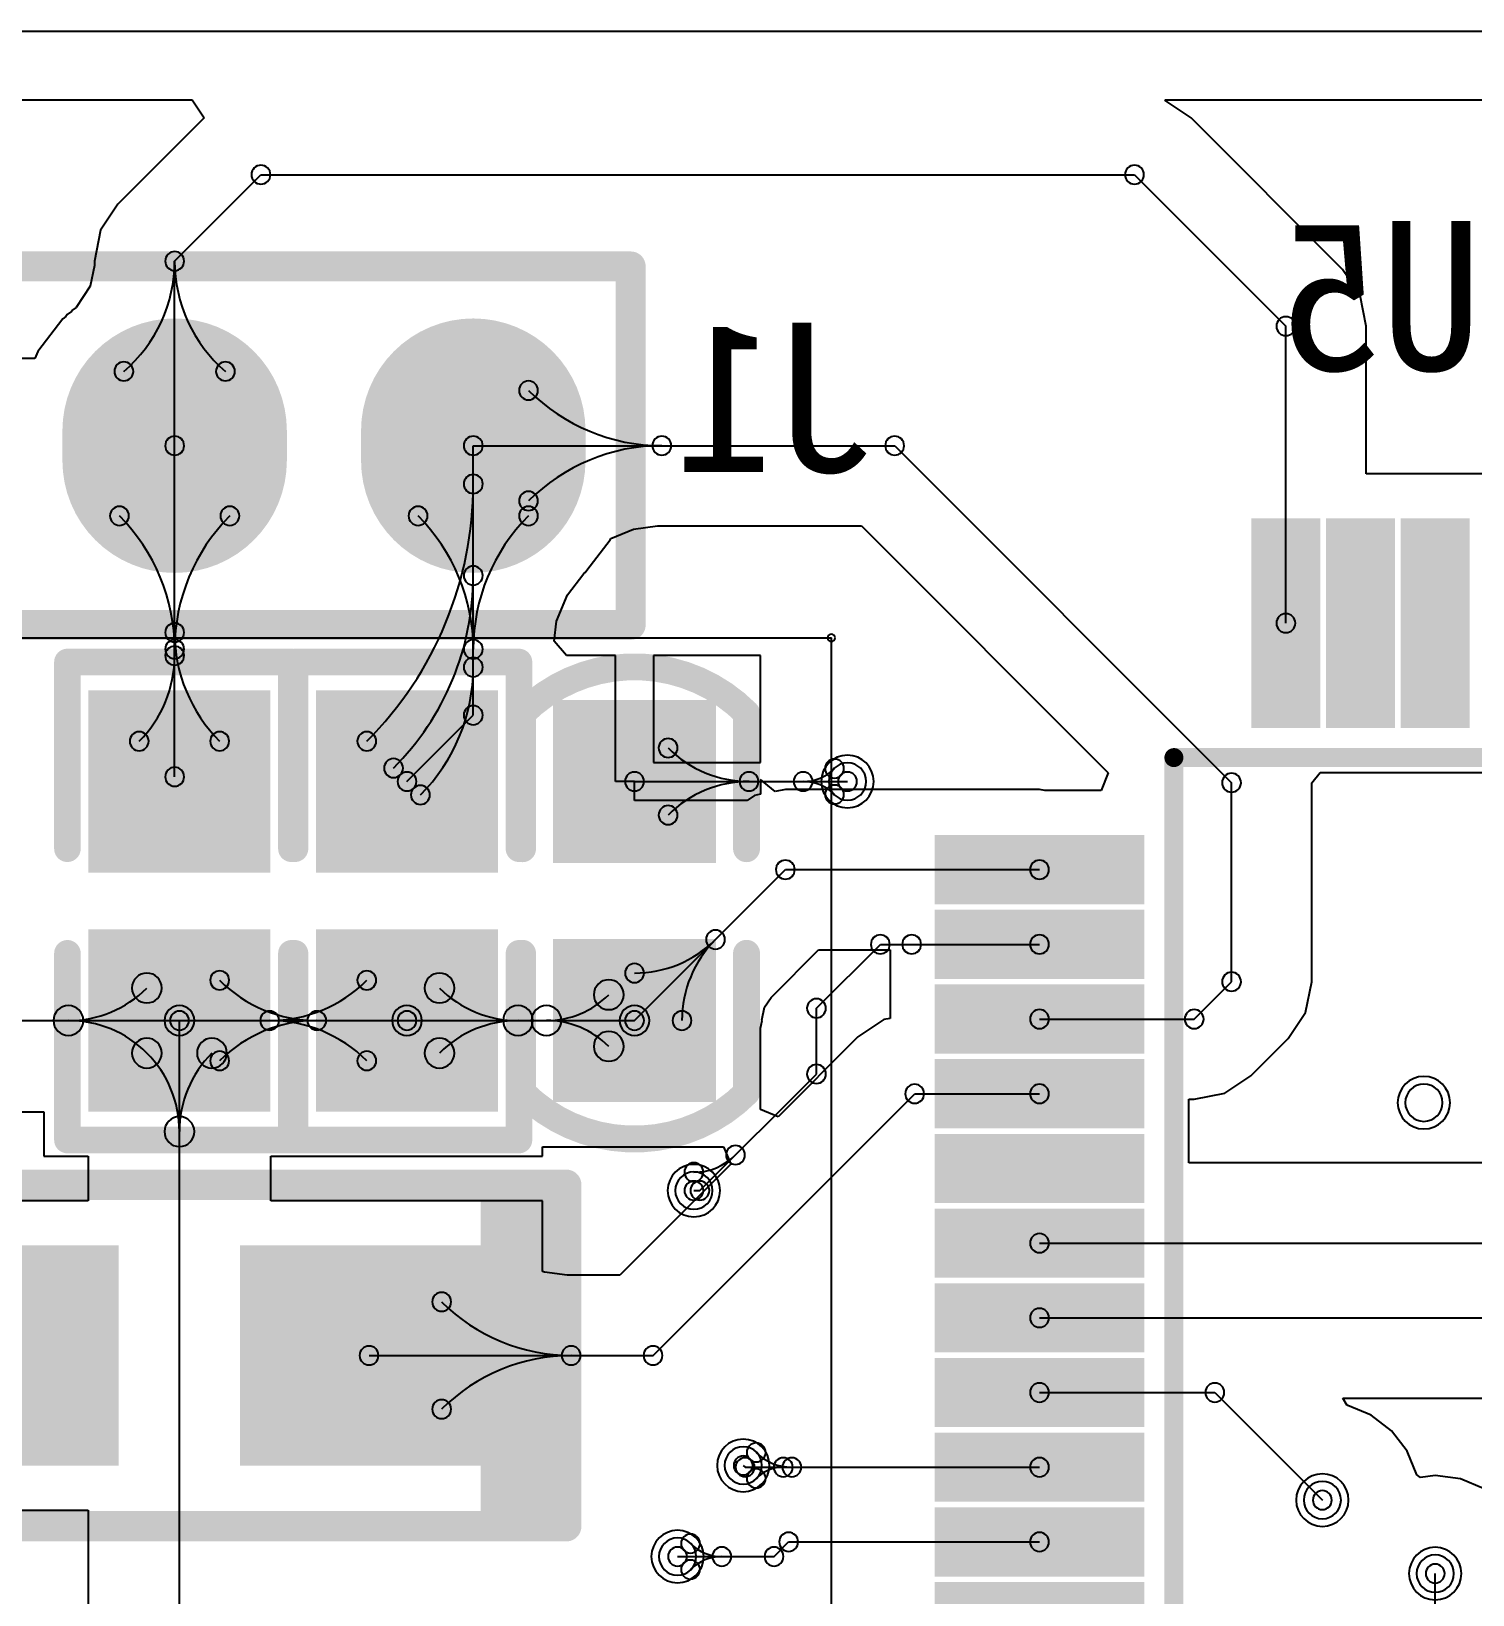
# Model space of a CAD drawing. Header units: inches. Extents: x 32166 to 66782, y 2386 to 7162.
# Drawn here: x 34049 to 34126.3, y 3477.1 to 3560.9 of the extents above; entities that cross this region are included whole.
import ezdxf

# ---------------------------------------------------------------- set-up
doc = ezdxf.new("R2010")
doc.units = ezdxf.units.IN
doc.header["$LTSCALE"] = 0.64311
doc.header["$MEASUREMENT"] = 0
for name, color, linetype in [('BOTTOMLAYER', 5, 'CONTINUOUS'), ('BOTTOMOVERLAY', 54, 'CONTINUOUS'), ('BOTTOMPASTE', 16, 'CONTINUOUS'), ('BOTTOMSOLDER', 6, 'CONTINUOUS'), ('KEEPOUTLAYER', 6, 'CONTINUOUS'), ('MULTILAYER', 9, 'CONTINUOUS')]:
    doc.layers.add(name, color=color, linetype=linetype)
doc.styles.get("Standard").update_dxf_attribs({"font": 'txt', "width": 0.8})

msp = doc.modelspace()

# ---------------------------------------------------------------- linework, layer by layer
at = {"layer": 'BOTTOMLAYER'}
for p, q in [((33969.111, 3557.195), (34057.663, 3557.195)), ((34057.663, 3557.195), (34058.311, 3556.225)), ((34109.796, 3557.157), (34109.799, 3557.193)), ((34111.19, 3556.225), (34109.796, 3557.157)), ((34109.796, 3557.157), (34109.796, 3557.157)), ((34109.796, 3557.157), (34109.796, 3557.157)), ((34109.799, 3557.193), (34109.8, 3557.195)), ((34109.8, 3557.195), (34158.88, 3557.195)), ((34058.311, 3556.225), (34053.687, 3551.601)), ((34119.302, 3548.113), (34111.19, 3556.225)), ((34056.727, 3548.561), (34061.351, 3553.186)), ((34061.351, 3553.186), (34108.151, 3553.186)), ((34108.151, 3553.186), (34116.263, 3545.074)), ((34053.687, 3551.601), (34052.755, 3550.206)), ((34052.755, 3550.206), (34052.428, 3548.561)), ((34052.428, 3548.316), (34052.208, 3547.211)), ((34052.428, 3548.561), (34052.428, 3548.316)), ((34056.727, 3538.674), (34056.727, 3548.561)), ((34120.234, 3546.719), (34119.302, 3548.113)), ((34052.208, 3547.211), (34051.444, 3546.067)), ((34120.561, 3545.074), (34120.234, 3546.719)), ((34051.206, 3545.852), (34050.967, 3545.692)), ((34051.215, 3545.914), (34051.206, 3545.852)), ((34051.444, 3546.067), (34051.215, 3545.914)), ((34051.215, 3545.914), (34051.215, 3545.914)), ((34050.736, 3545.465), (34049.389, 3543.71)), ((34050.898, 3545.589), (34050.736, 3545.465)), ((34050.967, 3545.692), (34050.898, 3545.589)), ((34116.263, 3529.17), (34116.263, 3545.074)), ((34120.561, 3537.17), (34120.561, 3545.074)), ((34049.235, 3543.337), (34048.219, 3543.337)), ((34049.389, 3543.71), (34049.235, 3543.337)), ((34056.727, 3520.946), (34056.727, 3538.674)), ((34072.727, 3538.674), (34095.303, 3538.674)), ((34072.727, 3524.241), (34072.727, 3538.674)), ((34095.303, 3538.674), (34113.351, 3520.626)), ((34156.241, 3537.17), (34120.561, 3537.17)), ((34080.089, 3533.698), (34081.318, 3534.207)), ((34081.318, 3534.207), (34082.593, 3534.375)), ((34082.593, 3534.375), (34093.522, 3534.375)), ((34093.522, 3534.375), (34106.749, 3521.148)), ((34078.81, 3532.003), (34080.064, 3533.637)), ((34080.064, 3533.637), (34080.089, 3533.698)), ((34077.776, 3530.689), (34078.654, 3531.834)), ((34078.654, 3531.834), (34078.718, 3531.883)), ((34078.718, 3531.883), (34078.725, 3531.876)), ((34078.725, 3531.876), (34078.81, 3532.003)), ((34077.193, 3529.282), (34077.776, 3530.689)), ((34077.052, 3528.21), (34077.193, 3529.282)), ((34077.722, 3527.446), (34077.052, 3528.21)), ((34080.351, 3527.446), (34077.722, 3527.446)), ((34080.351, 3520.688), (34080.351, 3527.446)), ((34088.123, 3527.446), (34082.383, 3527.446)), ((34082.383, 3527.446), (34082.383, 3521.706)), ((34088.123, 3521.706), (34088.123, 3527.446)), ((34069.175, 3520.69), (34072.727, 3524.241)), ((34082.383, 3521.706), (34088.123, 3521.706)), ((34081.365, 3520.688), (34080.351, 3520.688)), ((34081.365, 3519.674), (34081.365, 3520.688)), ((34081.367, 3520.69), (34092.775, 3520.69)), ((34088.908, 3520.161), (34088.123, 3520.805)), ((34088.123, 3520.805), (34088.123, 3520.005)), ((34106.749, 3521.148), (34106.36, 3520.21)), ((34113.351, 3509.97), (34113.351, 3520.626)), ((34117.649, 3520.626), (34118.096, 3521.17)), ((34117.649, 3509.97), (34117.649, 3520.626)), ((34118.096, 3521.17), (34164.503, 3521.17)), ((34087.802, 3519.941), (34087.401, 3519.674)), ((34088.123, 3520.005), (34087.802, 3519.941)), ((34089.447, 3520.268), (34088.908, 3520.161)), ((34103.063, 3520.268), (34089.447, 3520.268)), ((34103.357, 3520.21), (34103.063, 3520.268)), ((34106.36, 3520.21), (34103.357, 3520.21)), ((34087.401, 3519.674), (34081.365, 3519.674)), ((34081.367, 3507.89), (34089.447, 3515.97)), ((34089.447, 3515.97), (34103.063, 3515.97)), ((34088.743, 3509.186), (34091.227, 3511.671)), ((34091.111, 3508.546), (34094.535, 3511.97)), ((34091.227, 3511.671), (34095.063, 3511.671)), ((34094.535, 3511.97), (34096.215, 3511.97)), ((34095.063, 3511.671), (34095.063, 3508.007)), ((34096.215, 3511.97), (34103.063, 3511.97)), ((34111.351, 3507.97), (34113.351, 3509.97)), ((34117.322, 3508.325), (34117.649, 3509.97)), ((34088.33, 3508.598), (34088.684, 3509.127)), ((34088.684, 3509.127), (34088.707, 3509.15)), ((34088.707, 3509.15), (34088.747, 3509.181)), ((34088.747, 3509.181), (34088.742, 3509.186)), ((34088.742, 3509.186), (34088.743, 3509.186)), ((34088.192, 3507.906), (34088.33, 3508.598)), ((34091.111, 3505.026), (34091.111, 3508.546)), ((34116.39, 3506.93), (34117.322, 3508.325)), ((34040.727, 3507.89), (34056.983, 3507.89)), ((34056.983, 3467.858), (34056.983, 3507.89)), ((34056.983, 3507.89), (34069.175, 3507.89)), ((34069.175, 3507.89), (34081.367, 3507.89)), ((34088.123, 3507.474), (34088.205, 3507.89)), ((34088.123, 3503.124), (34088.123, 3507.474)), ((34088.205, 3507.89), (34088.192, 3507.906)), ((34088.205, 3507.89), (34088.205, 3507.89)), ((34094.73, 3507.941), (34093.335, 3507.009)), ((34095.063, 3508.007), (34094.73, 3507.941)), ((34103.063, 3507.97), (34111.351, 3507.97)), ((34093.335, 3507.009), (34089.062, 3502.735)), ((34114.39, 3504.93), (34116.39, 3506.93)), ((34084.868, 3498.783), (34091.111, 3505.026)), ((34112.996, 3503.998), (34114.39, 3504.93)), ((34082.357, 3489.952), (34096.375, 3503.97)), ((34096.375, 3503.97), (34103.063, 3503.97)), ((34111.351, 3503.671), (34112.996, 3503.998)), ((34089.062, 3502.735), (34088.123, 3503.124)), ((34111.063, 3500.268), (34111.063, 3503.671)), ((34111.063, 3503.671), (34111.351, 3503.671)), ((34047.991, 3502.996), (34049.719, 3502.996)), ((34049.719, 3502.996), (34049.719, 3500.626)), ((34049.719, 3500.626), (34052.089, 3500.626)), ((34052.089, 3500.626), (34052.089, 3498.232)), ((34061.877, 3498.232), (34061.877, 3500.626)), ((34061.877, 3500.626), (34076.439, 3500.626)), ((34076.439, 3500.626), (34076.439, 3501.134)), ((34076.439, 3501.134), (34086.132, 3501.134)), ((34086.132, 3501.134), (34086.521, 3500.195)), ((34086.521, 3500.195), (34080.576, 3494.25)), ((34141.053, 3500.268), (34111.063, 3500.268)), ((34052.089, 3498.232), (34037.526, 3498.232)), ((34076.438, 3498.232), (34061.877, 3498.232)), ((34076.438, 3494.451), (34076.438, 3498.232)), ((34084.546, 3498.783), (34084.868, 3498.783)), ((34103.063, 3495.97), (34144.278, 3495.97)), ((34076.536, 3494.411), (34076.438, 3494.451)), ((34077.754, 3494.25), (34076.536, 3494.411)), ((34080.576, 3494.25), (34077.754, 3494.25)), ((34103.063, 3491.97), (34142.799, 3491.97)), ((34067.142, 3489.952), (34082.357, 3489.952)), ((34103.063, 3487.97), (34112.456, 3487.97)), ((34112.456, 3487.97), (34118.216, 3482.21)), ((34119.545, 3487.28), (34119.319, 3487.671)), ((34119.319, 3487.671), (34140.349, 3487.671)), ((34119.574, 3487.276), (34119.545, 3487.28)), ((34120.839, 3486.752), (34119.574, 3487.276)), ((34121.925, 3485.918), (34120.839, 3486.752)), ((34122.758, 3484.832), (34121.925, 3485.918)), ((34123.282, 3483.567), (34122.758, 3484.832)), ((34087.191, 3484.066), (34087.287, 3483.97)), ((34087.287, 3483.97), (34103.063, 3483.97)), ((34123.48, 3483.415), (34123.282, 3483.567)), ((34124.263, 3483.518), (34123.48, 3483.415)), ((34125.62, 3483.34), (34124.263, 3483.518)), ((34126.885, 3482.816), (34125.62, 3483.34)), ((34037.526, 3481.672), (34052.089, 3481.672)), ((34052.089, 3481.672), (34052.089, 3475.122)), ((34088.839, 3479.186), (34089.623, 3479.97)), ((34089.623, 3479.97), (34103.063, 3479.97)), ((34083.671, 3479.186), (34088.839, 3479.186)), ((34124.263, 3458.77), (34124.263, 3478.274))]:
    msp.add_line(p, q, dxfattribs=at)
at = {"layer": 'BOTTOMLAYER', "const_width": 10.4}
for points in [[(34056.727, 3537.874), (34056.727, 3539.474)], [(34072.727, 3539.474), (34072.727, 3537.874)]]:
    msp.add_lwpolyline(points, dxfattribs=at)
at = {"layer": 'BOTTOMLAYER', "const_width": 5.2}
for points in [[(34054.127, 3539.474, 1), (34059.327, 3539.474, 1)], [(34070.127, 3539.474, 1), (34075.327, 3539.474, 1)], [(34054.127, 3537.874, 1), (34059.327, 3537.874, 1)], [(34070.127, 3537.874, 1), (34075.327, 3537.874, 1)]]:
    msp.add_lwpolyline(points, format="xyb", close=True, dxfattribs=at)
at = {"layer": 'BOTTOMLAYER'}
for centre, radius, start, end in [((34061.351, 3553.186), 0.508, 0, 180), ((34061.351, 3553.186), 0.508, 0, 180), ((34108.151, 3553.186), 0.508, 0, 180), ((34108.151, 3553.186), 0.508, 0, 180), ((34061.351, 3553.186), 0.508, 180, 0), ((34061.351, 3553.186), 0.508, 180, 0), ((34108.151, 3553.186), 0.508, 180, 0), ((34108.151, 3553.186), 0.508, 180, 0), ((34056.727, 3548.561), 0.508, 0, 180), ((34056.727, 3548.561), 0.508, 0, 180), ((34056.727, 3548.561), 0.508, 0, 180), ((34056.727, 3548.561), 0.508, 0, 180), ((34048.95, 3548.561), 7.777, 310.55589, 359.99989), ((34056.727, 3548.561), 0.508, 180, 0), ((34056.727, 3548.561), 0.508, 180, 0), ((34056.727, 3548.561), 0.508, 180, 0), ((34056.727, 3548.561), 0.508, 180, 0), ((34064.503, 3548.561), 7.777, 180.00011, 229.44411), ((34116.263, 3545.074), 0.508, 0, 180), ((34116.263, 3545.074), 0.508, 0, 180), ((34116.263, 3545.074), 0.508, 180, 0), ((34116.263, 3545.074), 0.508, 180, 0), ((34054.006, 3542.653), 0.508, 0, 180), ((34054.006, 3542.653), 0.508, 180, 0), ((34059.447, 3542.653), 0.508, 0, 180), ((34059.447, 3542.653), 0.508, 180, 0), ((34075.685, 3541.632), 0.508, 0, 180), ((34075.685, 3541.632), 0.508, 180, 0), ((34082.828, 3548.775), 10.101, 224.99999, 269.99999), ((34056.727, 3538.674), 0.508, 0, 180), ((34056.727, 3538.674), 0.508, 0, 180), ((34072.727, 3538.674), 0.508, 0, 180), ((34072.727, 3538.674), 0.508, 0, 180), ((34082.828, 3538.674), 0.508, 0, 180), ((34082.828, 3538.674), 0.508, 0, 180), ((34095.303, 3538.674), 0.508, 0, 180), ((34095.303, 3538.674), 0.508, 0, 180), ((34056.727, 3538.674), 0.508, 180, 0), ((34056.727, 3538.674), 0.508, 180, 0), ((34072.727, 3538.674), 0.508, 180, 0), ((34072.727, 3538.674), 0.508, 180, 0), ((34082.828, 3528.573), 10.101, 90.00001, 135.00001), ((34082.828, 3538.674), 0.508, 180, 0), ((34082.828, 3538.674), 0.508, 180, 0), ((34095.303, 3538.674), 0.508, 180, 0), ((34095.303, 3538.674), 0.508, 180, 0), ((34053.242, 3536.623), 19.485, 314.99999, 359.99999), ((34072.727, 3536.623), 0.508, 0, 180), ((34072.727, 3536.623), 0.508, 180, 0), ((34075.685, 3535.715), 0.508, 0, 180), ((34075.685, 3535.715), 0.508, 180, 0), ((34053.768, 3534.915), 0.508, 0, 180), ((34053.768, 3534.915), 0.508, 180, 0), ((34046.626, 3527.773), 10.101, 0.00001, 45.00001), ((34066.828, 3527.773), 10.101, 134.99999, 179.99999), ((34059.685, 3534.915), 0.508, 0, 180), ((34059.685, 3534.915), 0.508, 180, 0), ((34069.768, 3534.915), 0.508, 0, 180), ((34069.768, 3534.915), 0.508, 180, 0), ((34062.626, 3527.773), 10.101, 0.00001, 45.00001), ((34082.828, 3527.773), 10.101, 134.99999, 179.99999), ((34075.685, 3534.915), 0.508, 0, 180), ((34075.685, 3534.915), 0.508, 180, 0), ((34058.147, 3531.717), 14.579, 315.00005, 0.00005), ((34072.727, 3531.717), 0.508, 0, 180), ((34072.727, 3531.717), 0.508, 180, 0), ((34056.727, 3528.667), 0.508, 0, 180), ((34116.263, 3529.17), 0.508, 0, 180), ((34116.263, 3529.17), 0.508, 180, 0), ((34056.727, 3528.667), 0.508, 180, 0), ((34056.727, 3527.773), 0.508, 0, 180), ((34056.727, 3527.773), 0.508, 0, 180), ((34064.96, 3528.667), 8.233, 180.00003, 225.00003), ((34072.727, 3527.773), 0.508, 0, 180), ((34072.727, 3527.773), 0.508, 0, 180), ((34050.243, 3527.43), 6.484, 315.00004, 0.00004), ((34056.727, 3527.43), 0.508, 0, 180), ((34056.727, 3527.773), 0.508, 180, 0), ((34056.727, 3527.773), 0.508, 180, 0), ((34056.727, 3527.43), 0.508, 180, 0), ((34072.727, 3527.773), 0.508, 180, 0), ((34072.727, 3527.773), 0.508, 180, 0), ((34072.727, 3526.812), 0.508, 0, 180), ((34063.053, 3526.812), 9.674, 314.99996, 359.99996), ((34072.727, 3526.812), 0.508, 180, 0), ((34072.727, 3524.241), 0.508, 0, 180), ((34072.727, 3524.241), 0.508, 0, 180), ((34072.727, 3524.241), 0.508, 180, 0), ((34072.727, 3524.241), 0.508, 180, 0), ((34054.828, 3522.845), 0.508, 0, 180), ((34059.138, 3522.845), 0.508, 0, 180), ((34067.02, 3522.845), 0.508, 0, 180), ((34054.828, 3522.845), 0.508, 180, 0), ((34059.138, 3522.845), 0.508, 180, 0), ((34067.02, 3522.845), 0.508, 180, 0), ((34083.163, 3522.486), 0.508, 0, 180), ((34083.163, 3522.486), 0.508, 180, 0), ((34087.499, 3526.822), 6.132, 225.00014, 270.00014), ((34056.727, 3520.946), 0.508, 0, 180), ((34068.456, 3521.408), 0.508, 0, 180), ((34092.079, 3521.385), 0.508, 0, 180), ((34092.775, 3520.69), 1, 0, 180), ((34056.727, 3520.946), 0.508, 180, 0), ((34068.456, 3521.408), 0.508, 180, 0), ((34069.175, 3520.69), 0.508, 0, 180), ((34069.175, 3520.69), 0.508, 180, 0), ((34081.367, 3520.69), 0.508, 0, 180), ((34081.367, 3520.69), 0.508, 180, 0), ((34087.499, 3514.558), 6.132, 89.99986, 134.99986), ((34087.499, 3520.69), 0.508, 0, 180), ((34087.499, 3520.69), 0.508, 0, 180), ((34087.499, 3520.69), 0.508, 180, 0), ((34087.499, 3520.69), 0.508, 180, 0), ((34090.399, 3520.69), 0.508, 0, 180), ((34090.399, 3520.69), 0.508, 0, 180), ((34090.399, 3520.69), 0.508, 180, 0), ((34090.399, 3520.69), 0.508, 180, 0), ((34090.399, 3523.065), 2.376, 270.00037, 315.00037), ((34090.399, 3518.314), 2.376, 44.99963, 89.99963), ((34092.079, 3521.385), 0.508, 180, 0), ((34092.775, 3520.69), 1, 180, 0), ((34092.775, 3520.69), 0.508, 0, 180), ((34092.775, 3520.69), 0.508, 180, 0), ((34113.351, 3520.626), 0.508, 0, 180), ((34113.351, 3520.626), 0.508, 0, 180), ((34113.351, 3520.626), 0.508, 180, 0), ((34113.351, 3520.626), 0.508, 180, 0), ((34069.893, 3519.971), 0.508, 0, 180), ((34069.893, 3519.971), 0.508, 180, 0), ((34092.079, 3519.994), 0.508, 0, 180), ((34092.079, 3519.994), 0.508, 180, 0), ((34083.163, 3518.894), 0.508, 0, 180), ((34083.163, 3518.894), 0.508, 180, 0), ((34089.447, 3515.97), 0.508, 0, 180), ((34089.447, 3515.97), 0.508, 0, 180), ((34103.063, 3515.97), 0.508, 0, 180), ((34089.447, 3515.97), 0.508, 180, 0), ((34089.447, 3515.97), 0.508, 180, 0), ((34103.063, 3515.97), 0.508, 180, 0), ((34081.367, 3516.562), 6.132, 269.99986, 314.99986), ((34090.039, 3507.89), 6.132, 135.00014, 180.00014), ((34085.703, 3512.226), 0.508, 0, 180), ((34085.703, 3512.226), 0.508, 0, 180), ((34085.703, 3512.226), 0.508, 180, 0), ((34085.703, 3512.226), 0.508, 180, 0), ((34094.535, 3511.97), 0.508, 0, 180), ((34094.535, 3511.97), 0.508, 0, 180), ((34096.215, 3511.97), 0.508, 0, 180), ((34096.215, 3511.97), 0.508, 0, 180), ((34103.063, 3511.97), 0.508, 0, 180), ((34094.535, 3511.97), 0.508, 180, 0), ((34094.535, 3511.97), 0.508, 180, 0), ((34096.215, 3511.97), 0.508, 180, 0), ((34096.215, 3511.97), 0.508, 180, 0), ((34103.063, 3511.97), 0.508, 180, 0), ((34059.138, 3510.045), 0.508, 0, 180), ((34067.02, 3510.045), 0.508, 0, 180), ((34081.367, 3510.43), 0.508, 0, 180), ((34055.241, 3509.632), 0.8, 0, 180), ((34059.138, 3510.045), 0.508, 180, 0), ((34064.341, 3515.248), 7.359, 225, 270), ((34061.816, 3515.248), 7.359, 270, 315), ((34067.02, 3510.045), 0.508, 180, 0), ((34070.917, 3509.632), 0.8, 0, 180), ((34079.984, 3509.273), 0.8, 0, 180), ((34081.367, 3510.43), 0.508, 180, 0), ((34113.351, 3509.97), 0.508, 0, 180), ((34113.351, 3509.97), 0.508, 0, 180), ((34113.351, 3509.97), 0.508, 180, 0), ((34113.351, 3509.97), 0.508, 180, 0), ((34051.034, 3513.838), 5.949, 270.00003, 315.00003), ((34055.241, 3509.632), 0.8, 180, 0), ((34070.917, 3509.632), 0.8, 180, 0), ((34075.123, 3513.838), 5.949, 224.99997, 269.99997), ((34076.645, 3512.612), 4.722, 269.99998, 314.99998), ((34079.984, 3509.273), 0.8, 180, 0), ((34091.111, 3508.546), 0.508, 0, 180), ((34091.111, 3508.546), 0.508, 0, 180), ((34051.034, 3507.89), 0.8, 0, 180), ((34051.034, 3507.89), 0.8, 0, 180), ((34056.983, 3507.89), 0.8, 0, 180), ((34056.983, 3507.89), 0.8, 0, 180), ((34056.983, 3507.89), 0.508, 0, 180), ((34061.816, 3507.89), 0.508, 0, 180), ((34061.816, 3507.89), 0.508, 0, 180), ((34064.341, 3507.89), 0.508, 0, 180), ((34064.341, 3507.89), 0.508, 0, 180), ((34069.175, 3507.89), 0.8, 0, 180), ((34069.175, 3507.89), 0.508, 0, 180), ((34075.123, 3507.89), 0.8, 0, 180), ((34075.123, 3507.89), 0.8, 0, 180), ((34076.645, 3507.89), 0.8, 0, 180), ((34076.645, 3507.89), 0.8, 0, 180), ((34081.367, 3507.89), 0.8, 0, 180), ((34081.367, 3507.89), 0.508, 0, 180), ((34083.907, 3507.89), 0.508, 0, 180), ((34091.111, 3508.546), 0.508, 180, 0), ((34091.111, 3508.546), 0.508, 180, 0), ((34103.063, 3507.97), 0.508, 0, 180), ((34111.351, 3507.97), 0.508, 0, 180), ((34111.351, 3507.97), 0.508, 0, 180), ((34051.034, 3507.89), 0.8, 180, 0), ((34051.034, 3507.89), 0.8, 180, 0), ((34051.034, 3501.941), 5.949, 44.99997, 89.99997), ((34056.983, 3507.89), 0.8, 180, 0), ((34056.983, 3507.89), 0.8, 180, 0), ((34056.983, 3507.89), 0.508, 180, 0), ((34064.341, 3500.531), 7.359, 90, 135), ((34061.816, 3507.89), 0.508, 180, 0), ((34061.816, 3507.89), 0.508, 180, 0), ((34061.816, 3500.531), 7.359, 45, 90), ((34064.341, 3507.89), 0.508, 180, 0), ((34064.341, 3507.89), 0.508, 180, 0), ((34069.175, 3507.89), 0.8, 180, 0), ((34069.175, 3507.89), 0.508, 180, 0), ((34075.123, 3501.941), 5.949, 90.00003, 135.00003), ((34075.123, 3507.89), 0.8, 180, 0), ((34075.123, 3507.89), 0.8, 180, 0), ((34076.645, 3507.89), 0.8, 180, 0), ((34076.645, 3507.89), 0.8, 180, 0), ((34076.645, 3503.167), 4.722, 45.00002, 90.00002), ((34079.984, 3506.507), 0.8, 0, 180), ((34081.367, 3507.89), 0.8, 180, 0), ((34081.367, 3507.89), 0.508, 180, 0), ((34083.907, 3507.89), 0.508, 180, 0), ((34103.063, 3507.97), 0.508, 180, 0), ((34111.351, 3507.97), 0.508, 180, 0), ((34111.351, 3507.97), 0.508, 180, 0), ((34055.241, 3506.147), 0.8, 0, 180), ((34055.241, 3506.147), 0.8, 0, 180), ((34058.725, 3506.147), 0.8, 0, 180), ((34070.917, 3506.147), 0.8, 0, 180), ((34079.984, 3506.507), 0.8, 180, 0), ((34055.241, 3506.147), 0.8, 180, 0), ((34055.241, 3506.147), 0.8, 180, 0), ((34051.034, 3501.941), 5.949, 0.00003, 45.00003), ((34062.931, 3501.941), 5.949, 134.99997, 179.99997), ((34058.725, 3506.147), 0.8, 180, 0), ((34059.138, 3505.734), 0.508, 0, 180), ((34059.138, 3505.734), 0.508, 180, 0), ((34067.02, 3505.734), 0.508, 0, 180), ((34067.02, 3505.734), 0.508, 180, 0), ((34070.917, 3506.147), 0.8, 180, 0), ((34091.111, 3505.026), 0.508, 0, 180), ((34091.111, 3505.026), 0.508, 0, 180), ((34091.111, 3505.026), 0.508, 180, 0), ((34091.111, 3505.026), 0.508, 180, 0), ((34096.375, 3503.97), 0.508, 0, 180), ((34096.375, 3503.97), 0.508, 0, 180), ((34096.375, 3503.97), 0.508, 180, 0), ((34096.375, 3503.97), 0.508, 180, 0), ((34103.063, 3503.97), 0.508, 0, 180), ((34103.063, 3503.97), 0.508, 180, 0), ((34123.656, 3503.49), 1, 0, 180), ((34123.656, 3503.49), 1, 180, 0), ((34056.983, 3501.941), 0.8, 0, 180), ((34056.983, 3501.941), 0.8, 0, 180), ((34056.983, 3501.941), 0.8, 180, 0), ((34056.983, 3501.941), 0.8, 180, 0), ((34084.546, 3502.92), 3.153, 270.00005, 315.00005), ((34086.776, 3500.69), 0.508, 0, 180), ((34086.776, 3500.69), 0.508, 180, 0), ((34084.546, 3498.783), 1, 0, 180), ((34084.546, 3499.767), 0.508, 0, 180), ((34084.546, 3499.767), 0.508, 180, 0), ((34084.546, 3498.783), 0.508, 0, 180), ((34084.868, 3498.783), 0.508, 0, 180), ((34084.868, 3498.783), 0.508, 0, 180), ((34084.546, 3498.783), 1, 180, 0), ((34084.546, 3498.783), 0.508, 180, 0), ((34084.868, 3498.783), 0.508, 180, 0), ((34084.868, 3498.783), 0.508, 180, 0), ((34103.063, 3495.97), 0.508, 0, 180), ((34103.063, 3495.97), 0.508, 180, 0), ((34071.032, 3492.826), 0.508, 0, 180), ((34071.032, 3492.826), 0.508, 180, 0), ((34077.97, 3499.763), 9.811, 225.00009, 270.00009), ((34103.063, 3491.97), 0.508, 0, 180), ((34103.063, 3491.97), 0.508, 180, 0), ((34067.142, 3489.952), 0.508, 0, 180), ((34077.97, 3489.952), 0.508, 0, 180), ((34077.97, 3489.952), 0.508, 0, 180), ((34082.357, 3489.952), 0.508, 0, 180), ((34082.357, 3489.952), 0.508, 0, 180), ((34067.142, 3489.952), 0.508, 180, 0), ((34077.97, 3480.14), 9.811, 89.99991, 134.99991), ((34077.97, 3489.952), 0.508, 180, 0), ((34077.97, 3489.952), 0.508, 180, 0), ((34082.357, 3489.952), 0.508, 180, 0), ((34082.357, 3489.952), 0.508, 180, 0), ((34103.063, 3487.97), 0.508, 0, 180), ((34103.063, 3487.97), 0.508, 180, 0), ((34112.456, 3487.97), 0.508, 0, 180), ((34112.456, 3487.97), 0.508, 0, 180), ((34112.456, 3487.97), 0.508, 180, 0), ((34112.456, 3487.97), 0.508, 180, 0), ((34071.032, 3487.078), 0.508, 0, 180), ((34071.032, 3487.078), 0.508, 180, 0), ((34087.191, 3484.066), 1, 0, 180), ((34087.887, 3484.761), 0.508, 0, 180), ((34087.887, 3484.761), 0.508, 180, 0), ((34089.798, 3486.673), 2.703, 224.99969, 269.99969), ((34087.191, 3484.066), 1, 180, 0), ((34087.191, 3484.066), 0.508, 0, 180), ((34087.191, 3484.066), 0.508, 180, 0), ((34087.287, 3483.97), 0.508, 0, 180), ((34087.287, 3483.97), 0.508, 0, 180), ((34087.287, 3483.97), 0.508, 180, 0), ((34087.287, 3483.97), 0.508, 180, 0), ((34087.887, 3483.37), 0.508, 0, 180), ((34089.335, 3481.922), 2.048, 90.00045, 135.00045), ((34089.335, 3483.97), 0.508, 0, 180), ((34089.335, 3483.97), 0.508, 180, 0), ((34089.798, 3483.97), 0.508, 0, 180), ((34089.798, 3483.97), 0.508, 180, 0), ((34103.063, 3483.97), 0.508, 0, 180), ((34103.063, 3483.97), 0.508, 180, 0), ((34087.887, 3483.37), 0.508, 180, 0), ((34118.216, 3482.21), 1, 0, 180), ((34118.216, 3482.21), 1, 180, 0), ((34118.216, 3482.21), 0.508, 0, 180), ((34118.216, 3482.21), 0.508, 180, 0), ((34089.623, 3479.97), 0.508, 0, 180), ((34089.623, 3479.97), 0.508, 0, 180), ((34103.063, 3479.97), 0.508, 0, 180), ((34083.671, 3479.186), 1, 0, 180), ((34083.671, 3479.186), 0.508, 0, 180), ((34084.367, 3479.881), 0.508, 0, 180), ((34084.367, 3479.881), 0.508, 180, 0), ((34086.046, 3481.561), 2.376, 224.99963, 269.99963), ((34086.046, 3479.186), 0.508, 0, 180), ((34086.046, 3479.186), 0.508, 0, 180), ((34088.839, 3479.186), 0.508, 0, 180), ((34088.839, 3479.186), 0.508, 0, 180), ((34089.623, 3479.97), 0.508, 180, 0), ((34089.623, 3479.97), 0.508, 180, 0), ((34103.063, 3479.97), 0.508, 180, 0), ((34083.671, 3479.186), 1, 180, 0), ((34083.671, 3479.186), 0.508, 180, 0), ((34084.367, 3478.49), 0.508, 0, 180), ((34086.046, 3476.81), 2.376, 90.00037, 135.00037), ((34086.046, 3479.186), 0.508, 180, 0), ((34086.046, 3479.186), 0.508, 180, 0), ((34088.839, 3479.186), 0.508, 180, 0), ((34088.839, 3479.186), 0.508, 180, 0), ((34124.263, 3478.274), 1, 0, 180), ((34124.263, 3478.274), 0.508, 0, 180), ((34084.367, 3478.49), 0.508, 180, 0), ((34124.263, 3478.274), 1, 180, 0), ((34124.263, 3478.274), 0.508, 180, 0)]:
    msp.add_arc(centre, radius, start, end, dxfattribs=at)
for points in [[(34117.303, 3533.97), (34115.223, 3533.97), (34117.303, 3524.37), (34115.223, 3524.37)], [(34121.303, 3533.97), (34119.223, 3533.97), (34121.303, 3524.37), (34119.223, 3524.37)], [(34125.303, 3533.97), (34123.223, 3533.97), (34125.303, 3524.37), (34123.223, 3524.37)], [(34052.919, 3524.754), (34052.919, 3516.626), (34061.047, 3524.754), (34061.047, 3516.626)], [(34065.111, 3524.754), (34065.111, 3516.626), (34073.239, 3524.754), (34073.239, 3516.626)], [(34077.811, 3524.246), (34077.811, 3517.134), (34084.923, 3524.246), (34084.923, 3517.134)], [(34107.863, 3514.93), (34107.863, 3517.01), (34098.263, 3514.93), (34098.263, 3517.01)], [(34107.863, 3510.93), (34107.863, 3513.01), (34098.263, 3510.93), (34098.263, 3513.01)], [(34052.919, 3511.954), (34052.919, 3503.826), (34061.047, 3511.954), (34061.047, 3503.826)], [(34065.111, 3511.954), (34065.111, 3503.826), (34073.239, 3511.954), (34073.239, 3503.826)], [(34077.811, 3511.446), (34077.811, 3504.334), (34084.923, 3511.446), (34084.923, 3504.334)], [(34107.863, 3506.93), (34107.863, 3509.01), (34098.263, 3506.93), (34098.263, 3509.01)], [(34107.863, 3502.93), (34107.863, 3505.01), (34098.263, 3502.93), (34098.263, 3505.01)], [(34107.863, 3498.93), (34107.863, 3501.01), (34098.263, 3498.93), (34098.263, 3501.01)], [(34107.863, 3494.93), (34107.863, 3497.01), (34098.263, 3494.93), (34098.263, 3497.01)], [(34040.726, 3484.872), (34052.918, 3484.872), (34040.726, 3495.032), (34052.918, 3495.032)], [(34061.046, 3484.872), (34073.238, 3484.872), (34061.046, 3495.032), (34073.238, 3495.032)], [(34107.863, 3490.93), (34107.863, 3493.01), (34098.263, 3490.93), (34098.263, 3493.01)], [(34107.863, 3486.93), (34107.863, 3489.01), (34098.263, 3486.93), (34098.263, 3489.01)], [(34107.863, 3482.93), (34107.863, 3485.01), (34098.263, 3482.93), (34098.263, 3485.01)], [(34107.863, 3478.93), (34107.863, 3481.01), (34098.263, 3478.93), (34098.263, 3481.01)]]:
    msp.add_solid(points, dxfattribs=at)
at = {"layer": 'BOTTOMOVERLAY'}
for p in [(33961.911, 3528.386), (34091.911, 3446.386)]:
    msp.add_line(p, (34091.911, 3528.386), dxfattribs=at)
for points, const_width in [([(33999.127, 3548.274), (34081.163, 3548.274)], 1.6), ([(34081.163, 3529.074), (34081.163, 3548.274)], 1.6), ([(33999.127, 3529.074), (34081.163, 3529.074)], 1.6), ([(34050.983, 3517.09), (34050.983, 3527.09)], 1.422), ([(34050.983, 3527.09), (34062.983, 3527.09)], 1.422), ([(34062.983, 3517.09), (34062.983, 3527.09)], 1.422), ([(34063.175, 3517.09), (34063.175, 3527.09)], 1.422), ([(34063.175, 3527.09), (34075.175, 3527.09)], 1.422), ([(34075.175, 3517.09), (34075.175, 3527.09)], 1.422), ([(34075.367, 3517.09), (34075.367, 3524.348)], 1.44), ([(34087.367, 3517.09), (34087.367, 3524.348)], 1.44), ([(34110.263, 3465.97), (34110.263, 3521.97)], 1.016), ([(34110.263, 3521.97), (34158.263, 3521.97)], 1.016), ([(34050.983, 3501.49), (34050.983, 3511.49)], 1.422), ([(34062.983, 3501.49), (34062.983, 3511.49)], 1.422), ([(34063.175, 3501.49), (34063.175, 3511.49)], 1.422), ([(34075.175, 3501.49), (34075.175, 3511.49)], 1.422), ([(34075.367, 3504.028), (34075.367, 3511.49)], 1.44), ([(34087.367, 3504.028), (34087.367, 3511.49)], 1.44), ([(34050.983, 3501.49), (34062.983, 3501.49)], 1.422), ([(34063.175, 3501.49), (34075.175, 3501.49)], 1.422), ([(34039.101, 3499.096), (34054.341, 3499.096)], 1.626), ([(34054.341, 3499.096), (34062.469, 3499.096)], 1.626), ([(34062.469, 3499.096), (34077.709, 3499.096)], 1.626), ([(34077.709, 3480.808), (34077.709, 3499.096)], 1.626), ([(34039.101, 3480.808), (34054.341, 3480.808)], 1.626), ([(34054.341, 3480.808), (34062.469, 3480.808)], 1.626), ([(34062.469, 3480.808), (34077.709, 3480.808)], 1.626)]:
    msp.add_lwpolyline(points, dxfattribs=dict(at, const_width=const_width))
for points, const_width in [([(34080.763, 3548.274, 1), (34081.563, 3548.274, 1)], 0.8), ([(34080.763, 3548.274, 1), (34081.563, 3548.274, 1)], 0.8), ([(34080.763, 3529.074, 1), (34081.563, 3529.074, 1)], 0.8), ([(34080.763, 3529.074, 1), (34081.563, 3529.074, 1)], 0.8), ([(34050.627, 3527.09, 1), (34051.338, 3527.09, 1)], 0.711), ([(34050.627, 3527.09, 1), (34051.338, 3527.09, 1)], 0.711), ([(34062.627, 3527.09, 1), (34063.338, 3527.09, 1)], 0.711), ([(34062.627, 3527.09, 1), (34063.338, 3527.09, 1)], 0.711), ([(34062.819, 3527.09, 1), (34063.53, 3527.09, 1)], 0.711), ([(34062.819, 3527.09, 1), (34063.53, 3527.09, 1)], 0.711), ([(34074.819, 3527.09, 1), (34075.53, 3527.09, 1)], 0.711), ([(34074.819, 3527.09, 1), (34075.53, 3527.09, 1)], 0.711), ([(34075.007, 3524.348, 1), (34075.727, 3524.348, 1)], 0.72), ([(34075.007, 3524.348, 1), (34075.727, 3524.348, 1)], 0.72), ([(34087.007, 3524.348, 1), (34087.727, 3524.348, 1)], 0.72), ([(34087.007, 3524.348, 1), (34087.727, 3524.348, 1)], 0.72), ([(34110.517, 3521.97, 1), (34110.009, 3521.97, 1)], 0.508), ([(34110.517, 3521.97, 1), (34110.009, 3521.97, 1)], 0.508), ([(34050.627, 3517.09, 1), (34051.338, 3517.09, 1)], 0.711), ([(34062.627, 3517.09, 1), (34063.338, 3517.09, 1)], 0.711), ([(34062.819, 3517.09, 1), (34063.53, 3517.09, 1)], 0.711), ([(34074.819, 3517.09, 1), (34075.53, 3517.09, 1)], 0.711), ([(34075.007, 3517.09, 1), (34075.727, 3517.09, 1)], 0.72), ([(34087.007, 3517.09, 1), (34087.727, 3517.09, 1)], 0.72), ([(34050.627, 3511.49, 1), (34051.338, 3511.49, 1)], 0.711), ([(34062.627, 3511.49, 1), (34063.338, 3511.49, 1)], 0.711), ([(34062.819, 3511.49, 1), (34063.53, 3511.49, 1)], 0.711), ([(34074.819, 3511.49, 1), (34075.53, 3511.49, 1)], 0.711), ([(34075.007, 3511.49, 1), (34075.727, 3511.49, 1)], 0.72), ([(34087.007, 3511.49, 1), (34087.727, 3511.49, 1)], 0.72), ([(34075.007, 3504.028, 1), (34075.727, 3504.028, 1)], 0.72), ([(34075.007, 3504.028, 1), (34075.727, 3504.028, 1)], 0.72), ([(34087.007, 3504.028, 1), (34087.727, 3504.028, 1)], 0.72), ([(34087.007, 3504.028, 1), (34087.727, 3504.028, 1)], 0.72), ([(34050.627, 3501.49, 1), (34051.338, 3501.49, 1)], 0.711), ([(34050.627, 3501.49, 1), (34051.338, 3501.49, 1)], 0.711), ([(34062.627, 3501.49, 1), (34063.338, 3501.49, 1)], 0.711), ([(34062.627, 3501.49, 1), (34063.338, 3501.49, 1)], 0.711), ([(34062.819, 3501.49, 1), (34063.53, 3501.49, 1)], 0.711), ([(34062.819, 3501.49, 1), (34063.53, 3501.49, 1)], 0.711), ([(34074.819, 3501.49, 1), (34075.53, 3501.49, 1)], 0.711), ([(34074.819, 3501.49, 1), (34075.53, 3501.49, 1)], 0.711), ([(34054.747, 3499.096, 1), (34053.934, 3499.096, 1)], 0.813), ([(34054.747, 3499.096, 1), (34053.934, 3499.096, 1)], 0.813), ([(34062.875, 3499.096, 1), (34062.062, 3499.096, 1)], 0.813), ([(34062.875, 3499.096, 1), (34062.062, 3499.096, 1)], 0.813), ([(34078.115, 3499.096, 1), (34077.302, 3499.096, 1)], 0.813), ([(34078.115, 3499.096, 1), (34077.302, 3499.096, 1)], 0.813), ([(34054.747, 3480.808, 1), (34053.934, 3480.808, 1)], 0.813), ([(34054.747, 3480.808, 1), (34053.934, 3480.808, 1)], 0.813), ([(34062.875, 3480.808, 1), (34062.062, 3480.808, 1)], 0.813), ([(34062.875, 3480.808, 1), (34062.062, 3480.808, 1)], 0.813), ([(34078.115, 3480.808, 1), (34077.302, 3480.808, 1)], 0.813), ([(34078.115, 3480.808, 1), (34077.302, 3480.808, 1)], 0.813)]:
    msp.add_lwpolyline(points, format="xyb", close=True, dxfattribs=dict(at, const_width=const_width))
at = {"layer": 'BOTTOMOVERLAY', "const_width": 1.44}
for points in [[(34075.367, 3524.348, -0.414214), (34087.367, 3524.348)], [(34087.367, 3504.028, -0.414214), (34075.367, 3504.028)]]:
    msp.add_lwpolyline(points, format="xyb", dxfattribs=at)
at = {"layer": 'BOTTOMOVERLAY'}
for start, end in [(0, 180), (0, 180), (180, 0), (180, 0)]:
    msp.add_arc((34091.911, 3528.386), 0.2, start, end, dxfattribs=at)
msp.add_solid([(34077.598, 3499.09), (34073.128, 3499.09), (34077.598, 3480.802), (34073.128, 3480.802)], dxfattribs=at)
at = {"layer": 'BOTTOMPASTE'}
for points in [[(34117.303, 3533.97), (34115.223, 3533.97), (34117.303, 3524.37), (34115.223, 3524.37)], [(34121.303, 3533.97), (34119.223, 3533.97), (34121.303, 3524.37), (34119.223, 3524.37)], [(34125.303, 3533.97), (34123.223, 3533.97), (34125.303, 3524.37), (34123.223, 3524.37)], [(34052.919, 3524.754), (34052.919, 3516.626), (34061.047, 3524.754), (34061.047, 3516.626)], [(34065.111, 3524.754), (34065.111, 3516.626), (34073.239, 3524.754), (34073.239, 3516.626)], [(34077.811, 3524.246), (34077.811, 3517.134), (34084.923, 3524.246), (34084.923, 3517.134)], [(34107.863, 3514.93), (34107.863, 3517.01), (34098.263, 3514.93), (34098.263, 3517.01)], [(34107.863, 3510.93), (34107.863, 3513.01), (34098.263, 3510.93), (34098.263, 3513.01)], [(34052.919, 3511.954), (34052.919, 3503.826), (34061.047, 3511.954), (34061.047, 3503.826)], [(34065.111, 3511.954), (34065.111, 3503.826), (34073.239, 3511.954), (34073.239, 3503.826)], [(34077.811, 3511.446), (34077.811, 3504.334), (34084.923, 3511.446), (34084.923, 3504.334)], [(34107.863, 3506.93), (34107.863, 3509.01), (34098.263, 3506.93), (34098.263, 3509.01)], [(34107.863, 3502.93), (34107.863, 3505.01), (34098.263, 3502.93), (34098.263, 3505.01)], [(34107.863, 3498.93), (34107.863, 3501.01), (34098.263, 3498.93), (34098.263, 3501.01)], [(34107.863, 3494.93), (34107.863, 3497.01), (34098.263, 3494.93), (34098.263, 3497.01)], [(34040.726, 3484.872), (34052.918, 3484.872), (34040.726, 3495.032), (34052.918, 3495.032)], [(34061.046, 3484.872), (34073.238, 3484.872), (34061.046, 3495.032), (34073.238, 3495.032)], [(34107.863, 3490.93), (34107.863, 3493.01), (34098.263, 3490.93), (34098.263, 3493.01)], [(34107.863, 3486.93), (34107.863, 3489.01), (34098.263, 3486.93), (34098.263, 3489.01)], [(34107.863, 3482.93), (34107.863, 3485.01), (34098.263, 3482.93), (34098.263, 3485.01)], [(34107.863, 3478.93), (34107.863, 3481.01), (34098.263, 3478.93), (34098.263, 3481.01)]]:
    msp.add_solid(points, dxfattribs=at)
at = {"layer": 'BOTTOMSOLDER', "const_width": 12.026}
for points in [[(34056.727, 3537.874), (34056.727, 3539.474)], [(34072.727, 3539.474), (34072.727, 3537.874)]]:
    msp.add_lwpolyline(points, dxfattribs=at)
at = {"layer": 'BOTTOMSOLDER', "const_width": 6.013}
for points in [[(34053.72, 3539.474, 1), (34059.733, 3539.474, 1)], [(34069.72, 3539.474, 1), (34075.733, 3539.474, 1)], [(34053.72, 3537.874, 1), (34059.733, 3537.874, 1)], [(34069.72, 3537.874, 1), (34075.733, 3537.874, 1)]]:
    msp.add_lwpolyline(points, format="xyb", close=True, dxfattribs=at)
at = {"layer": 'BOTTOMSOLDER'}
for centre, start, end in [((34092.775, 3520.69), 0, 180), ((34092.775, 3520.69), 180, 0), ((34123.656, 3503.49), 0, 180), ((34123.656, 3503.49), 180, 0), ((34084.546, 3498.783), 0, 180), ((34084.546, 3498.783), 180, 0), ((34087.191, 3484.066), 0, 180), ((34087.191, 3484.066), 180, 0), ((34118.216, 3482.21), 0, 180), ((34118.216, 3482.21), 180, 0), ((34083.671, 3479.186), 0, 180), ((34124.263, 3478.274), 0, 180), ((34083.671, 3479.186), 180, 0), ((34124.263, 3478.274), 180, 0)]:
    msp.add_arc(centre, 1.406, start, end, dxfattribs=at)
for points in [[(34118.116, 3534.782), (34114.41, 3534.782), (34118.116, 3523.557), (34114.41, 3523.557)], [(34122.116, 3534.782), (34118.41, 3534.782), (34122.116, 3523.557), (34118.41, 3523.557)], [(34126.116, 3534.782), (34122.41, 3534.782), (34126.116, 3523.557), (34122.41, 3523.557)], [(34052.106, 3525.566), (34052.106, 3515.813), (34061.86, 3525.566), (34061.86, 3515.813)], [(34064.298, 3525.566), (34064.298, 3515.813), (34074.052, 3525.566), (34074.052, 3515.813)], [(34076.998, 3525.058), (34076.998, 3516.321), (34085.736, 3525.058), (34085.736, 3516.321)], [(34108.676, 3514.117), (34108.676, 3517.822), (34097.45, 3514.117), (34097.45, 3517.822)], [(34108.676, 3510.117), (34108.676, 3513.822), (34097.45, 3510.117), (34097.45, 3513.822)], [(34052.106, 3512.766), (34052.106, 3503.013), (34061.86, 3512.766), (34061.86, 3503.013)], [(34064.298, 3512.766), (34064.298, 3503.013), (34074.052, 3512.766), (34074.052, 3503.013)], [(34076.998, 3512.258), (34076.998, 3503.521), (34085.736, 3512.258), (34085.736, 3503.521)], [(34108.676, 3506.117), (34108.676, 3509.822), (34097.45, 3506.117), (34097.45, 3509.822)], [(34108.676, 3502.117), (34108.676, 3505.822), (34097.45, 3502.117), (34097.45, 3505.822)], [(34108.676, 3498.117), (34108.676, 3501.822), (34097.45, 3498.117), (34097.45, 3501.822)], [(34108.676, 3494.117), (34108.676, 3497.822), (34097.45, 3494.117), (34097.45, 3497.822)], [(34039.914, 3484.059), (34053.731, 3484.059), (34039.914, 3495.845), (34053.731, 3495.845)], [(34060.234, 3484.059), (34074.051, 3484.059), (34060.234, 3495.845), (34074.051, 3495.845)], [(34108.676, 3490.117), (34108.676, 3493.822), (34097.45, 3490.117), (34097.45, 3493.822)], [(34108.676, 3486.117), (34108.676, 3489.822), (34097.45, 3486.117), (34097.45, 3489.822)], [(34108.676, 3482.117), (34108.676, 3485.822), (34097.45, 3482.117), (34097.45, 3485.822)], [(34108.676, 3478.117), (34108.676, 3481.823), (34097.45, 3478.117), (34097.45, 3481.823)], [(34108.676, 3474.117), (34108.676, 3477.823), (34097.45, 3474.117), (34097.45, 3477.823)]]:
    msp.add_solid(points, dxfattribs=at)
at = {"layer": 'KEEPOUTLAYER'}
msp.add_line((32498.871, 3560.866), (34258.871, 3560.866), dxfattribs=at)
at = {"layer": 'MULTILAYER', "const_width": 10.4}
for points in [[(34056.727, 3537.874), (34056.727, 3539.474)], [(34072.727, 3539.474), (34072.727, 3537.874)]]:
    msp.add_lwpolyline(points, dxfattribs=at)
at = {"layer": 'MULTILAYER', "const_width": 5.2}
for points in [[(34054.127, 3539.474, 1), (34059.327, 3539.474, 1)], [(34070.127, 3539.474, 1), (34075.327, 3539.474, 1)], [(34054.127, 3537.874, 1), (34059.327, 3537.874, 1)], [(34070.127, 3537.874, 1), (34075.327, 3537.874, 1)]]:
    msp.add_lwpolyline(points, format="xyb", close=True, dxfattribs=at)
at = {"layer": 'MULTILAYER'}
for centre, start, end in [((34092.775, 3520.69), 0, 180), ((34092.775, 3520.69), 180, 0), ((34123.656, 3503.49), 0, 180), ((34123.656, 3503.49), 180, 0), ((34084.546, 3498.783), 0, 180), ((34084.546, 3498.783), 180, 0), ((34087.191, 3484.066), 0, 180), ((34087.191, 3484.066), 180, 0), ((34118.216, 3482.21), 0, 180), ((34118.216, 3482.21), 180, 0), ((34083.671, 3479.186), 0, 180), ((34083.671, 3479.186), 180, 0), ((34124.263, 3478.274), 0, 180), ((34124.263, 3478.274), 180, 0)]:
    msp.add_arc(centre, 1, start, end, dxfattribs=at)

# ---------------------------------------------------------------- texts
at = {"layer": 'BOTTOMOVERLAY', "text_generation_flag": 2}
for s, p in [('U5', (34126.791, 3542.706)), ('J1', (34094.391, 3537.266))]:
    msp.add_text(s, height=8, rotation=360, dxfattribs=at).set_placement(p)

doc.saveas('drawing.dxf')
